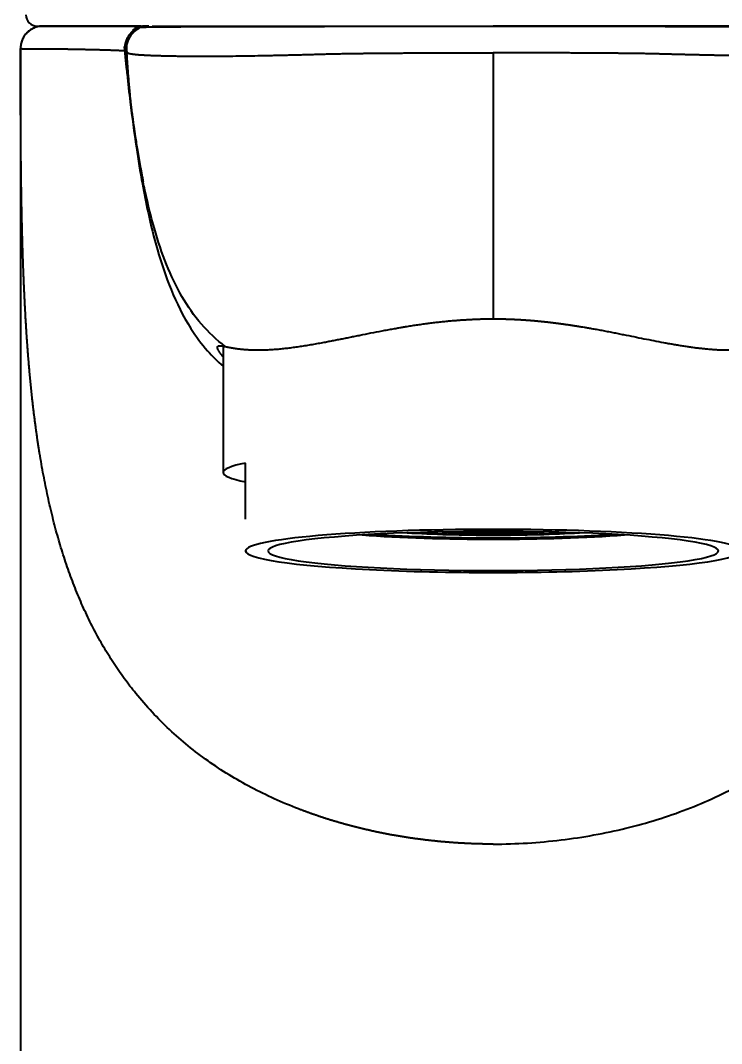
# Model space of a CAD drawing. Header units: millimetres. Extents: x 2004 to 2845, y 1448 to 2043.
# Drawn here: x 2195.8 to 2226.94, y 1734.97 to 1780.45 of the extents above; entities that cross this region are included whole.
import ezdxf

# ---------------------------------------------------------------- set-up
doc = ezdxf.new("R2010")
doc.units = ezdxf.units.MM
doc.styles.get("Standard").update_dxf_attribs({"font": 'arial.ttf'})
doc.dimstyles.new('사본(2) STANDARD', dxfattribs={"dimscale": 0, "dimtxt": 4, "dimasz": 4, "dimexe": 1.25, "dimexo": 0.625, "dimgap": 1.5, "dimtad": 3, "dimtih": 1, "dimtoh": 1, "dimdec": 1, "dimzin": 9, "dimdsep": 46, "dimtxsty": 'Standard', "dimcen": 2.5, "dimclrd": 3, "dimclre": 3, "dimclrt": 4, "dimadec": 0, "dimazin": 0, "dimtfac": 1, "dimtdec": 1, "dimtmove": 0, "dimatfit": 3, "dimfxl": 1.25, "dimtfill": 1, "dimtolj": 1, "dimtzin": 0, "dimarcsym": 0})

# ---------------------------------------------------------------- blocks, each defined once
blk = doc.blocks.new('*D11')
at = {"color": 3, "lineweight": -2, "transparency": 16777216}
for p, q in [((2217.42, 1812.398), (2280.099, 1812.398)), ((2278.849, 1808.398), (2278.849, 1754.492)), ((2278.849, 1693.498), (2278.849, 1747.405)), ((2242.42, 1689.498), (2280.099, 1689.498))]:
    blk.add_line(p, q, dxfattribs=at)
at = {"color": 3, "transparency": 16777216}
for points in [[(2278.182, 1808.398), (2279.515, 1808.398), (2278.849, 1812.398)], [(2278.182, 1693.498), (2279.515, 1693.498), (2278.849, 1689.498)]]:
    blk.add_solid(points, dxfattribs=at)
at = {"layer": 'Defpoints', "color": 0, "transparency": 16777216}
for p in [(2216.795, 1812.398), (2278.849, 1812.398), (2241.795, 1689.498)]:
    blk.add_point(p, dxfattribs=at)
at = {"color": 4, "transparency": 16777216, "insert": (2278.849, 1750.948), "char_height": 4, "attachment_point": 5, "bg_fill": 3, "box_fill_scale": 1.1, "bg_fill_color": 256, "bg_fill_true_color": 13158600, "bg_fill_transparency": 0}
blk.add_mtext('\\A1;123', dxfattribs=at)

msp = doc.modelspace()

# ---------------------------------------------------------------- linework, layer by layer
at = {"linetype": 'Continuous', "extrusion": (-1, -2.22045e-16, -6.12323e-17)}
for p, q in [((2196.539, 1780.198), (2201.065, 1780.198)), ((2201.641, 1780.198), (2216.704, 1780.198)), ((2195.795, 1779.198), (2195.795, 1695.498)), ((2200.425, 1779.101), (2200.425, 1779.1)), ((2200.425, 1779.1), (2200.425, 1779.1)), ((2200.425, 1779.1), (2200.425, 1779.099)), ((2204.795, 1766.03), (2204.795, 1760.357)), ((2205.795, 1758.284), (2205.795, 1760.775)), ((2205.795, 1756.828), (2205.838, 1756.786))]:
    msp.add_line(p, q, dxfattribs=at)
at = {"linetype": 'Continuous'}
for centre, radius, start, end in [((2196.539, 1780.698), 0.5, 180.2089, 270), ((2196.795, 1779.198), 1, 90, 180)]:
    msp.add_arc(centre, radius, start, end, dxfattribs=at)
for centre, major_axis, start_param, end_param in [((2216.795, 1760.357), (-12, 0), 5.872047, 6.694323), ((2216.795, 1756.87), (-11, 0), 3.141593, 6.283185), ((2216.795, 1756.87), (10, 0), 1.570796, 4.712389), ((2216.795, 1758.165), (8.2, 0), 4.022908, 4.712389), ((2216.795, 1758.165), (-6.8, 0), 0.972912, 1.570796), ((2216.795, 1758.165), (6.5, 0), 4.146362, 4.712389), ((2216.795, 1758.165), (-5.6, 0), 1.153652, 1.570796), ((2216.795, 1756.87), (10, 0), 4.712389, 7.853982), ((2216.795, 1758.165), (-5.6, 0), 1.570796, 1.987941), ((2216.795, 1758.165), (6.5, 0), 4.712389, 5.278416), ((2216.795, 1758.165), (-6.8, 0), 1.570796, 2.168681), ((2216.795, 1758.165), (8.2, 0), 4.712389, 5.40187), ((2216.795, 1758.165), (-8.9, 0), 0.857485, 2.284143), ((2216.795, 1758.165), (8.71, 0), 4.0045, 4.712389), ((2216.795, 1758.165), (-8.688, 0), 0.863594, 1.570796), ((2216.795, 1758.165), (-8.688, 0), 1.570796, 2.277998), ((2216.795, 1758.165), (8.71, 0), 4.712389, 5.420278), ((2216.795, 1756.87), (-11, 0), 0, 3.141593)]:
    msp.add_ellipse(centre, major_axis=major_axis, ratio=0.087156, start_param=start_param, end_param=end_param, dxfattribs=at)
for points, knots in [([(2196.796, 1780.198), (2196.738, 1780.198), (2196.678, 1780.193), (2196.556, 1780.171), (2196.494, 1780.154), (2196.372, 1780.106), (2196.312, 1780.076), (2196.198, 1780.003), (2196.144, 1779.96), (2196.045, 1779.863), (2196.001, 1779.809), (2195.925, 1779.695), (2195.893, 1779.634), (2195.843, 1779.51), (2195.825, 1779.446), (2195.801, 1779.321), (2195.796, 1779.258), (2195.796, 1779.198)], [0, 0, 0, 0, 0.125, 0.125, 0.25, 0.25, 0.375, 0.375, 0.5, 0.5, 0.625, 0.625, 0.75, 0.75, 0.875, 0.875, 1, 1, 1, 1]), ([(2201.16, 1780.198), (2201.135, 1780.198), (2201.108, 1780.198), (2201.017, 1780.198), (2200.946, 1780.198), (2200.783, 1780.198), (2200.645, 1780.198), (2200.482, 1780.198), (2200.368, 1780.198), (2200.307, 1780.198), (2200.118, 1780.198), (2199.981, 1780.198), (2199.685, 1780.198), (2199.526, 1780.198), (2199.276, 1780.198), (2199.191, 1780.198), (2199.018, 1780.198), (2198.93, 1780.198), (2198.753, 1780.198), (2198.663, 1780.198), (2198.485, 1780.198), (2198.396, 1780.198), (2198.133, 1780.198), (2197.963, 1780.198), (2197.726, 1780.198), (2197.65, 1780.198), (2197.507, 1780.198), (2197.439, 1780.198), (2197.313, 1780.198), (2197.255, 1780.198), (2197.148, 1780.198), (2197.101, 1780.198), (2197.015, 1780.198), (2196.978, 1780.198), (2196.914, 1780.198), (2196.887, 1780.198), (2196.844, 1780.198), (2196.828, 1780.198), (2196.805, 1780.198), (2196.798, 1780.198), (2196.796, 1780.198)], [0, 0, 0, 0, 0.038153, 0.038153, 0.118307, 0.118307, 0.198461, 0.238538, 0.238538, 0.278615, 0.278615, 0.358769, 0.358769, 0.438923, 0.438923, 0.479, 0.479, 0.519077, 0.519077, 0.559154, 0.559154, 0.59923, 0.59923, 0.679384, 0.679384, 0.719461, 0.719461, 0.759538, 0.759538, 0.799615, 0.799615, 0.839692, 0.839692, 0.879769, 0.879769, 0.919846, 0.919846, 0.959923, 0.959923, 1, 1, 1, 1]), ([(2201.2, 1780.174), (2201.199, 1780.173), (2201.191, 1780.172), (2201.178, 1780.168), (2201.16, 1780.164), (2201.142, 1780.159), (2201.124, 1780.153), (2201.106, 1780.148), (2201.088, 1780.141), (2201.071, 1780.135), (2201.053, 1780.128), (2201.035, 1780.121), (2201.017, 1780.113), (2200.999, 1780.105), (2200.981, 1780.097), (2200.964, 1780.088), (2200.946, 1780.079), (2200.929, 1780.069), (2200.912, 1780.059), (2200.894, 1780.049), (2200.877, 1780.038), (2200.86, 1780.027), (2200.844, 1780.015), (2200.827, 1780.003), (2200.811, 1779.991), (2200.795, 1779.978), (2200.779, 1779.965), (2200.763, 1779.952), (2200.748, 1779.938), (2200.732, 1779.924), (2200.718, 1779.909), (2200.703, 1779.895), (2200.689, 1779.879), (2200.674, 1779.864), (2200.661, 1779.848), (2200.647, 1779.832), (2200.634, 1779.816), (2200.621, 1779.799), (2200.609, 1779.782), (2200.597, 1779.765), (2200.585, 1779.748), (2200.574, 1779.73), (2200.563, 1779.712), (2200.552, 1779.694), (2200.542, 1779.676), (2200.532, 1779.658), (2200.523, 1779.639), (2200.514, 1779.62), (2200.506, 1779.601), (2200.497, 1779.582), (2200.49, 1779.563), (2200.482, 1779.544), (2200.475, 1779.524), (2200.469, 1779.505), (2200.463, 1779.485), (2200.457, 1779.466), (2200.452, 1779.446), (2200.447, 1779.426), (2200.443, 1779.407), (2200.439, 1779.387), (2200.435, 1779.367), (2200.432, 1779.348), (2200.429, 1779.328), (2200.427, 1779.309), (2200.425, 1779.289), (2200.423, 1779.27), (2200.422, 1779.25), (2200.421, 1779.231), (2200.421, 1779.212), (2200.421, 1779.193), (2200.421, 1779.174), (2200.422, 1779.155), (2200.423, 1779.136), (2200.424, 1779.118), (2200.425, 1779.105), (2200.426, 1779.099)], [0, 0, 0, 0, 0.003144, 0.015818, 0.02858, 0.041427, 0.054359, 0.067373, 0.08047, 0.093646, 0.1069, 0.120231, 0.133636, 0.147114, 0.160663, 0.17428, 0.187963, 0.201711, 0.215521, 0.229391, 0.243317, 0.257299, 0.271332, 0.285415, 0.299545, 0.313718, 0.327934, 0.342187, 0.356476, 0.370798, 0.385149, 0.399527, 0.413929, 0.428351, 0.44279, 0.457244, 0.471709, 0.486182, 0.500659, 0.515139, 0.529616, 0.544089, 0.558554, 0.573008, 0.587448, 0.60187, 0.616272, 0.63065, 0.645002, 0.659324, 0.673613, 0.687867, 0.702083, 0.716257, 0.730387, 0.744471, 0.758505, 0.772487, 0.786414, 0.800284, 0.814095, 0.827843, 0.841528, 0.855146, 0.868695, 0.882174, 0.89558, 0.908912, 0.922167, 0.935344, 0.948441, 0.961457, 0.974389, 0.987238, 1, 1, 1, 1]), ([(2201.073, 1780.101), (2200.953, 1780.042), (2200.746, 1779.891), (2200.544, 1779.556), (2200.48, 1779.254), (2200.512, 1779.092), (2200.524, 1779.051)], [0, 0, 0, 0, 0.300223, 0.607807, 0.900745, 1, 1, 1, 1]), ([(2216.962, 1780.176), (2214.988, 1780.176), (2212.086, 1780.175), (2208.731, 1780.171), (2206.925, 1780.169), (2205.677, 1780.166), (2204.54, 1780.163), (2203.545, 1780.16), (2202.708, 1780.156), (2201.84, 1780.149), (2201.302, 1780.142), (2201.176, 1780.132), (2201.137, 1780.127), (2201.132, 1780.124)], [0, 0, 0, 0, 0.282401, 0.415578, 0.479385, 0.542082, 0.603585, 0.663895, 0.722999, 0.780891, 0.892704, 0.947005, 1, 1, 1, 1]), ([(2201.42, 1780.198), (2201.415, 1780.198), (2201.404, 1780.198), (2201.387, 1780.198), (2201.37, 1780.197), (2201.353, 1780.196), (2201.336, 1780.195), (2201.319, 1780.193), (2201.302, 1780.191), (2201.284, 1780.189), (2201.267, 1780.186), (2201.249, 1780.183), (2201.231, 1780.18), (2201.215, 1780.177), (2201.205, 1780.175), (2201.2, 1780.174)], [0, 0, 0, 0, 0.074766, 0.150167, 0.226202, 0.302868, 0.38016, 0.458075, 0.53661, 0.615758, 0.695516, 0.775878, 0.856837, 0.938387, 1, 1, 1, 1]), ([(2201.42, 1780.199), (2201.35, 1780.199), (2201.281, 1780.191), (2201.212, 1780.177), (2201.212, 1780.177), (2201.211, 1780.177)], [0, 0, 0, 0, 0.993047, 0.993047, 1, 1, 1, 1]), ([(2201.499, 1780.198), (2201.496, 1780.198), (2201.493, 1780.198), (2201.486, 1780.198), (2201.482, 1780.198), (2201.475, 1780.198), (2201.472, 1780.198), (2201.462, 1780.198), (2201.457, 1780.198), (2201.448, 1780.198), (2201.444, 1780.198), (2201.434, 1780.198), (2201.429, 1780.198), (2201.424, 1780.198), (2201.422, 1780.198), (2201.421, 1780.198), (2201.42, 1780.198), (2201.42, 1780.198)], [0, 0, 0, 0, 0.054054, 0.054054, 0.121621, 0.121621, 0.189189, 0.189189, 0.324324, 0.324324, 0.459459, 0.459459, 0.72973, 0.72973, 0.864865, 0.864865, 1, 1, 1, 1]), ([(2225.459, 1780.17), (2225.115, 1780.171), (2224.147, 1780.172), (2221.2, 1780.175), (2218.603, 1780.176), (2216.629, 1780.176)], [0, 0, 0, 0, 0.117343, 0.32976, 1, 1, 1, 1]), ([(2232.091, 1780.198), (2232.089, 1780.198), (2232.082, 1780.198), (2232.072, 1780.198), (2232.063, 1780.198), (2232.049, 1780.198), (2232.021, 1780.198), (2231.96, 1780.198), (2231.841, 1780.198), (2231.651, 1780.198), (2231.371, 1780.198), (2230.992, 1780.198), (2230.521, 1780.198), (2229.993, 1780.198), (2229.446, 1780.198), (2228.903, 1780.198), (2228.382, 1780.198), (2227.889, 1780.198), (2227.427, 1780.198), (2226.996, 1780.198), (2226.596, 1780.198), (2226.228, 1780.198), (2225.891, 1780.198), (2225.585, 1780.198), (2225.299, 1780.198), (2225.02, 1780.198), (2224.738, 1780.198), (2224.447, 1780.198), (2224.141, 1780.198), (2223.813, 1780.198), (2223.461, 1780.198), (2223.079, 1780.198), (2222.662, 1780.198), (2222.204, 1780.198), (2221.7, 1780.198), (2221.149, 1780.198), (2220.549, 1780.198), (2219.902, 1780.198), (2219.205, 1780.198), (2218.455, 1780.198), (2217.645, 1780.198), (2217.086, 1780.198), (2216.795, 1780.198)], [0, 0, 0, 0, 0.014625, 0.035275, 0.0557, 0.076663, 0.099745, 0.125651, 0.154696, 0.187076, 0.223029, 0.262832, 0.303968, 0.343135, 0.379447, 0.412533, 0.442401, 0.469345, 0.49374, 0.51598, 0.536357, 0.554906, 0.571614, 0.586679, 0.600533, 0.61377, 0.627006, 0.640668, 0.655014, 0.670276, 0.6867, 0.704536, 0.724034, 0.745447, 0.769026, 0.794938, 0.823136, 0.853475, 0.886061, 0.921209, 0.959145, 1, 1, 1, 1]), ([(2232.459, 1780.123), (2232.454, 1780.126), (2232.415, 1780.132), (2232.289, 1780.141), (2231.751, 1780.149), (2230.883, 1780.155), (2230.046, 1780.16), (2229.05, 1780.163), (2227.784, 1780.166), (2226.558, 1780.169), (2225.719, 1780.17), (2225.459, 1780.17)], [0, 0, 0, 0, 0.091587, 0.185442, 0.378745, 0.478837, 0.581011, 0.685252, 0.791546, 0.936304, 1, 1, 1, 1]), ([(2216.795, 1743.836), (2216.775, 1743.836), (2216.734, 1743.836), (2216.672, 1743.836), (2216.61, 1743.837), (2216.548, 1743.838), (2216.486, 1743.839), (2216.424, 1743.84), (2216.363, 1743.841), (2216.301, 1743.842), (2216.239, 1743.844), (2216.177, 1743.845), (2216.116, 1743.847), (2216.054, 1743.849), (2215.992, 1743.851), (2215.93, 1743.853), (2215.869, 1743.855), (2215.807, 1743.858), (2215.745, 1743.86), (2215.684, 1743.863), (2215.622, 1743.866), (2215.561, 1743.869), (2215.499, 1743.872), (2215.438, 1743.876), (2215.376, 1743.879), (2215.315, 1743.883), (2215.253, 1743.886), (2215.192, 1743.89), (2215.13, 1743.894), (2215.069, 1743.899), (2215.008, 1743.903), (2214.946, 1743.907), (2214.885, 1743.912), (2214.824, 1743.917), (2214.763, 1743.922), (2214.702, 1743.927), (2214.64, 1743.932), (2214.579, 1743.937), (2214.518, 1743.943), (2214.457, 1743.948), (2214.396, 1743.954), (2214.335, 1743.96), (2214.274, 1743.966), (2214.213, 1743.972), (2214.152, 1743.979), (2214.091, 1743.985), (2214.03, 1743.992), (2213.97, 1743.999), (2213.909, 1744.005), (2213.848, 1744.012), (2213.787, 1744.02), (2213.727, 1744.027), (2213.666, 1744.035), (2213.606, 1744.042), (2213.545, 1744.05), (2213.485, 1744.058), (2213.424, 1744.066), (2213.364, 1744.074), (2213.303, 1744.082), (2213.243, 1744.091), (2213.183, 1744.1), (2213.122, 1744.108), (2213.062, 1744.117), (2213.002, 1744.126), (2212.942, 1744.136), (2212.882, 1744.145), (2212.822, 1744.154), (2212.762, 1744.164), (2212.702, 1744.174), (2212.642, 1744.184), (2212.582, 1744.194), (2212.522, 1744.204), (2212.462, 1744.214), (2212.403, 1744.225), (2212.343, 1744.235), (2212.283, 1744.246), (2212.224, 1744.257), (2212.164, 1744.268), (2212.105, 1744.279), (2212.045, 1744.291), (2211.986, 1744.302), (2211.927, 1744.314), (2211.868, 1744.326), (2211.808, 1744.338), (2211.749, 1744.35), (2211.69, 1744.362), (2211.631, 1744.374), (2211.572, 1744.387), (2211.513, 1744.399), (2211.454, 1744.412), (2211.395, 1744.425), (2211.337, 1744.438), (2211.278, 1744.451), (2211.219, 1744.465), (2211.161, 1744.478), (2211.102, 1744.492), (2211.044, 1744.506), (2210.985, 1744.52), (2210.927, 1744.534), (2210.869, 1744.548), (2210.81, 1744.562), (2210.752, 1744.577), (2210.694, 1744.592), (2210.636, 1744.606), (2210.578, 1744.621), (2210.52, 1744.636), (2210.462, 1744.652), (2210.405, 1744.667), (2210.347, 1744.683), (2210.289, 1744.698), (2210.232, 1744.714), (2210.174, 1744.73), (2210.117, 1744.746), (2210.059, 1744.762), (2210.002, 1744.779), (2209.945, 1744.795), (2209.887, 1744.812), (2209.83, 1744.829), (2209.773, 1744.846), (2209.716, 1744.863), (2209.659, 1744.88), (2209.602, 1744.897), (2209.546, 1744.915), (2209.489, 1744.932), (2209.432, 1744.95), (2209.376, 1744.968), (2209.319, 1744.986), (2209.263, 1745.005), (2209.207, 1745.023), (2209.15, 1745.041), (2209.094, 1745.06), (2209.038, 1745.079), (2208.982, 1745.098), (2208.926, 1745.117), (2208.87, 1745.136), (2208.814, 1745.156), (2208.758, 1745.175), (2208.703, 1745.195), (2208.647, 1745.215), (2208.592, 1745.235), (2208.536, 1745.255), (2208.481, 1745.275), (2208.426, 1745.295), (2208.37, 1745.316), (2208.315, 1745.337), (2208.26, 1745.357), (2208.205, 1745.378), (2207.801, 1745.534), (2207.062, 1745.844), (2206.03, 1746.351), (2205.047, 1746.912), (2204.114, 1747.527), (2203.233, 1748.197), (2202.405, 1748.92), (2201.629, 1749.697), (2200.966, 1750.461), (2200.401, 1751.196), (2199.922, 1751.889), (2199.477, 1752.609), (2199.065, 1753.354), (2198.686, 1754.124), (2198.336, 1754.921), (2198.017, 1755.743), (2197.725, 1756.59), (2197.46, 1757.463), (2197.221, 1758.362), (2197.006, 1759.287), (2196.814, 1760.237), (2196.689, 1760.947), (2196.617, 1761.4), (2196.587, 1761.59), (2196.558, 1761.78), (2196.53, 1761.97), (2196.503, 1762.162), (2196.477, 1762.353), (2196.451, 1762.545), (2196.426, 1762.738), (2196.402, 1762.931), (2196.378, 1763.125), (2196.355, 1763.319), (2196.333, 1763.514), (2196.311, 1763.71), (2196.29, 1763.905), (2196.27, 1764.102), (2196.25, 1764.299), (2196.231, 1764.497), (2196.212, 1764.695), (2196.195, 1764.893), (2196.177, 1765.092), (2196.16, 1765.292), (2196.144, 1765.492), (2196.128, 1765.693), (2196.113, 1765.895), (2196.098, 1766.096), (2196.084, 1766.299), (2196.07, 1766.502), (2196.057, 1766.705), (2196.044, 1766.909), (2196.032, 1767.114), (2196.02, 1767.319), (2196.009, 1767.525), (2195.998, 1767.731), (2195.987, 1767.938), (2195.977, 1768.145), (2195.967, 1768.353), (2195.958, 1768.561), (2195.949, 1768.77), (2195.94, 1768.98), (2195.932, 1769.19), (2195.924, 1769.4), (2195.916, 1769.611), (2195.909, 1769.823), (2195.902, 1770.035), (2195.895, 1770.248), (2195.889, 1770.461), (2195.883, 1770.675), (2195.877, 1770.889), (2195.872, 1771.104), (2195.866, 1771.319), (2195.861, 1771.535), (2195.857, 1771.752), (2195.852, 1771.969), (2195.848, 1772.186), (2195.844, 1772.404), (2195.84, 1772.623), (2195.837, 1772.842), (2195.833, 1773.062), (2195.83, 1773.282), (2195.827, 1773.503), (2195.824, 1773.724), (2195.822, 1773.946), (2195.819, 1774.168), (2195.817, 1774.391), (2195.815, 1774.615), (2195.813, 1774.839), (2195.811, 1775.063), (2195.809, 1775.289), (2195.808, 1775.514), (2195.806, 1775.74), (2195.805, 1775.967), (2195.804, 1776.194), (2195.803, 1776.422), (2195.802, 1776.651), (2195.801, 1776.88), (2195.8, 1777.109), (2195.799, 1777.339), (2195.799, 1777.57), (2195.798, 1777.801), (2195.797, 1778.032), (2195.797, 1778.264), (2195.797, 1778.497), (2195.796, 1778.73), (2195.796, 1778.964), (2195.796, 1779.12), (2195.796, 1779.198)], [0, 0, 0, 0, 0.001175, 0.00235, 0.003525, 0.004699, 0.005874, 0.007048, 0.008222, 0.009396, 0.010569, 0.011743, 0.012916, 0.01409, 0.015263, 0.016436, 0.017608, 0.018781, 0.019954, 0.021126, 0.022299, 0.023471, 0.024643, 0.025815, 0.026987, 0.028159, 0.029331, 0.030503, 0.031675, 0.032847, 0.034018, 0.03519, 0.036362, 0.037533, 0.038705, 0.039877, 0.041048, 0.04222, 0.043392, 0.044563, 0.045735, 0.046907, 0.048079, 0.04925, 0.050422, 0.051594, 0.052766, 0.053938, 0.055111, 0.056283, 0.057455, 0.058628, 0.0598, 0.060973, 0.062146, 0.063318, 0.064491, 0.065665, 0.066838, 0.068011, 0.069185, 0.070359, 0.071533, 0.072707, 0.073881, 0.075055, 0.07623, 0.077405, 0.07858, 0.079755, 0.080931, 0.082107, 0.083282, 0.084459, 0.085635, 0.086812, 0.087989, 0.089166, 0.090343, 0.091521, 0.092699, 0.093877, 0.095056, 0.096235, 0.097414, 0.098594, 0.099773, 0.100954, 0.102134, 0.103315, 0.104496, 0.105678, 0.106859, 0.108042, 0.109224, 0.110407, 0.111591, 0.112774, 0.113958, 0.115143, 0.116328, 0.117513, 0.118699, 0.119885, 0.121072, 0.122259, 0.123446, 0.124634, 0.125823, 0.127012, 0.128201, 0.129391, 0.130581, 0.131772, 0.132963, 0.134155, 0.135347, 0.13654, 0.137733, 0.138927, 0.140121, 0.141316, 0.142511, 0.143707, 0.144904, 0.146101, 0.147298, 0.148497, 0.149695, 0.150895, 0.152095, 0.153295, 0.154496, 0.155698, 0.1569, 0.158103, 0.159307, 0.160511, 0.161716, 0.162921, 0.164127, 0.165334, 0.166541, 0.16775, 0.168958, 0.170168, 0.171378, 0.172589, 0.196936, 0.221346, 0.245867, 0.270544, 0.295425, 0.320554, 0.345975, 0.37173, 0.391554, 0.411429, 0.43137, 0.451398, 0.471528, 0.491779, 0.512167, 0.532709, 0.553422, 0.574321, 0.595422, 0.61674, 0.638289, 0.642425, 0.646561, 0.650698, 0.654835, 0.658972, 0.66311, 0.667248, 0.671387, 0.675527, 0.679667, 0.683809, 0.687952, 0.692096, 0.696241, 0.700388, 0.704536, 0.708686, 0.712837, 0.716991, 0.721146, 0.725303, 0.729463, 0.733624, 0.737788, 0.741954, 0.746123, 0.750295, 0.754469, 0.758646, 0.762826, 0.767009, 0.771195, 0.775384, 0.779577, 0.783773, 0.787972, 0.792175, 0.796382, 0.800593, 0.804807, 0.809026, 0.813248, 0.817475, 0.821706, 0.825942, 0.830181, 0.834426, 0.838675, 0.842929, 0.847188, 0.851451, 0.85572, 0.859994, 0.864273, 0.868557, 0.872847, 0.877142, 0.881443, 0.885749, 0.890062, 0.89438, 0.898704, 0.903034, 0.90737, 0.911713, 0.916061, 0.920416, 0.924778, 0.929146, 0.933521, 0.937903, 0.942291, 0.946686, 0.951089, 0.955498, 0.959915, 0.964339, 0.96877, 0.973208, 0.977654, 0.982108, 0.986569, 0.991038, 0.995515, 1, 1, 1, 1]), ([(2195.796, 1779.198), (2195.796, 1779.198), (2195.797, 1779.198), (2195.798, 1779.198), (2195.799, 1779.198), (2195.801, 1779.197), (2195.803, 1779.197), (2195.805, 1779.197), (2195.807, 1779.197), (2195.81, 1779.196), (2195.813, 1779.196), (2195.816, 1779.196), (2195.82, 1779.196), (2195.824, 1779.195), (2195.828, 1779.195), (2195.833, 1779.195), (2195.838, 1779.195), (2195.843, 1779.194), (2195.848, 1779.194), (2195.854, 1779.194), (2195.86, 1779.194), (2195.867, 1779.194), (2195.873, 1779.193), (2195.88, 1779.193), (2195.888, 1779.193), (2195.895, 1779.193), (2195.903, 1779.192), (2195.912, 1779.192), (2195.92, 1779.192), (2195.929, 1779.192), (2195.938, 1779.192), (2195.948, 1779.191), (2195.958, 1779.191), (2195.968, 1779.191), (2195.979, 1779.191), (2195.989, 1779.191), (2196.001, 1779.19), (2196.012, 1779.19), (2196.024, 1779.19), (2196.036, 1779.19), (2196.049, 1779.19), (2196.062, 1779.19), (2196.075, 1779.189), (2196.088, 1779.189), (2196.102, 1779.189), (2196.116, 1779.189), (2196.13, 1779.189), (2196.145, 1779.188), (2196.16, 1779.188), (2196.176, 1779.188), (2196.191, 1779.188), (2196.207, 1779.188), (2196.224, 1779.188), (2196.24, 1779.187), (2196.257, 1779.187), (2196.274, 1779.187), (2196.292, 1779.187), (2196.31, 1779.187), (2196.328, 1779.187), (2196.346, 1779.186), (2196.365, 1779.186), (2196.384, 1779.186), (2196.403, 1779.186), (2196.423, 1779.186), (2196.443, 1779.186), (2196.463, 1779.186), (2196.483, 1779.185), (2196.504, 1779.185), (2196.524, 1779.185), (2196.546, 1779.185), (2196.567, 1779.185), (2196.589, 1779.185), (2196.61, 1779.185), (2196.632, 1779.184), (2196.655, 1779.184), (2196.677, 1779.184), (2196.7, 1779.184), (2196.723, 1779.184), (2196.746, 1779.184), (2196.769, 1779.184), (2196.793, 1779.184), (2196.817, 1779.183), (2196.841, 1779.183), (2196.865, 1779.183), (2196.889, 1779.183), (2196.913, 1779.183), (2196.938, 1779.183), (2196.963, 1779.183), (2196.987, 1779.183), (2197.012, 1779.183), (2197.038, 1779.182), (2197.063, 1779.182), (2197.088, 1779.182), (2197.114, 1779.182), (2197.139, 1779.182), (2197.165, 1779.182), (2197.191, 1779.182), (2197.217, 1779.182), (2197.243, 1779.182), (2197.269, 1779.182), (2197.295, 1779.182), (2197.321, 1779.181), (2197.347, 1779.181), (2197.374, 1779.181), (2197.4, 1779.181), (2197.426, 1779.181), (2197.453, 1779.181), (2197.479, 1779.181), (2197.506, 1779.181), (2197.532, 1779.181), (2197.559, 1779.181), (2197.585, 1779.181), (2197.612, 1779.181), (2197.639, 1779.181), (2197.665, 1779.181), (2197.692, 1779.18), (2197.718, 1779.18), (2197.745, 1779.18), (2197.771, 1779.18), (2197.797, 1779.18), (2197.822, 1779.18), (2197.852, 1779.18), (2197.895, 1779.179), (2197.959, 1779.178), (2198.045, 1779.177), (2198.15, 1779.175), (2198.274, 1779.172), (2198.416, 1779.17), (2198.573, 1779.167), (2198.744, 1779.163), (2198.923, 1779.159), (2199.109, 1779.155), (2199.296, 1779.15), (2199.481, 1779.145), (2199.659, 1779.14), (2199.776, 1779.135), (2199.845, 1779.133), (2199.872, 1779.132), (2199.898, 1779.131), (2199.923, 1779.13), (2199.948, 1779.129), (2199.973, 1779.128), (2199.997, 1779.127), (2200.02, 1779.126), (2200.043, 1779.125), (2200.066, 1779.124), (2200.088, 1779.123), (2200.109, 1779.122), (2200.13, 1779.121), (2200.15, 1779.121), (2200.17, 1779.12), (2200.189, 1779.119), (2200.207, 1779.118), (2200.225, 1779.117), (2200.242, 1779.116), (2200.258, 1779.115), (2200.274, 1779.115), (2200.289, 1779.114), (2200.303, 1779.113), (2200.317, 1779.112), (2200.329, 1779.111), (2200.341, 1779.111), (2200.352, 1779.11), (2200.363, 1779.109), (2200.373, 1779.108), (2200.381, 1779.108), (2200.39, 1779.107), (2200.397, 1779.106), (2200.403, 1779.105), (2200.409, 1779.105), (2200.414, 1779.104), (2200.418, 1779.103), (2200.421, 1779.103), (2200.423, 1779.102), (2200.424, 1779.101), (2200.424, 1779.101), (2200.425, 1779.101)], [0, 0, 0, 0, 0.003154, 0.006308, 0.009463, 0.012618, 0.015774, 0.01893, 0.022087, 0.025244, 0.028401, 0.031559, 0.034717, 0.037875, 0.041034, 0.044193, 0.047353, 0.050513, 0.053673, 0.056834, 0.059995, 0.063156, 0.066318, 0.06948, 0.072642, 0.075805, 0.078967, 0.08213, 0.085294, 0.088457, 0.091621, 0.094785, 0.097949, 0.101113, 0.104277, 0.107442, 0.110606, 0.113771, 0.116936, 0.1201, 0.123265, 0.126429, 0.129594, 0.132758, 0.135923, 0.139087, 0.142251, 0.145415, 0.148578, 0.151741, 0.154905, 0.158067, 0.16123, 0.164392, 0.167553, 0.170715, 0.173875, 0.177036, 0.180195, 0.183354, 0.186513, 0.189671, 0.192828, 0.195985, 0.199141, 0.202296, 0.205451, 0.208604, 0.211757, 0.214909, 0.21806, 0.22121, 0.22436, 0.227508, 0.230655, 0.233802, 0.236947, 0.240092, 0.243235, 0.246377, 0.249518, 0.252658, 0.255797, 0.258934, 0.262071, 0.265206, 0.26834, 0.271473, 0.274604, 0.277735, 0.280864, 0.283992, 0.287118, 0.290244, 0.293368, 0.296491, 0.299613, 0.302733, 0.305852, 0.30897, 0.312087, 0.315202, 0.318316, 0.321429, 0.324541, 0.327651, 0.33076, 0.333868, 0.336975, 0.340081, 0.343185, 0.346289, 0.349391, 0.352492, 0.355592, 0.358691, 0.361789, 0.364886, 0.367981, 0.371076, 0.37417, 0.376687, 0.381736, 0.389315, 0.399417, 0.412037, 0.427168, 0.444804, 0.464939, 0.487571, 0.5127, 0.540329, 0.570462, 0.603106, 0.63827, 0.675962, 0.682523, 0.689162, 0.69588, 0.702677, 0.709553, 0.716507, 0.72354, 0.730652, 0.737843, 0.745113, 0.752462, 0.759889, 0.767396, 0.774982, 0.782646, 0.79039, 0.798213, 0.806115, 0.814096, 0.822156, 0.830295, 0.838514, 0.846811, 0.855188, 0.863644, 0.872179, 0.880794, 0.889488, 0.898261, 0.907114, 0.916045, 0.925056, 0.934147, 0.943316, 0.952565, 0.961894, 0.971301, 0.980788, 0.990354, 1, 1, 1, 1]), ([(2200.406, 1779.288), (2200.483, 1778.468), (2200.645, 1776.971), (2200.913, 1774.934), (2201.181, 1773.297), (2201.482, 1771.777), (2201.869, 1770.197), (2202.454, 1768.445), (2203.2, 1766.925), (2204.027, 1765.81), (2204.55, 1765.291), (2204.794, 1765.08)], [0, 0, 0, 0, 0.162637, 0.297649, 0.405878, 0.490279, 0.603799, 0.72695, 0.85481, 0.936436, 1, 1, 1, 1]), ([(2200.426, 1779.099), (2200.429, 1779.063), (2200.436, 1778.991), (2200.447, 1778.883), (2200.458, 1778.776), (2200.469, 1778.668), (2200.48, 1778.56), (2200.492, 1778.453), (2200.501, 1778.366), (2200.509, 1778.296), (2200.515, 1778.236), (2200.523, 1778.163), (2200.532, 1778.077), (2200.543, 1777.976), (2200.556, 1777.862), (2200.571, 1777.735), (2200.587, 1777.59), (2200.606, 1777.433), (2200.625, 1777.268), (2200.645, 1777.103), (2200.666, 1776.939), (2200.683, 1776.801), (2200.694, 1776.719), (2200.697, 1776.691)], [0, 0, 0, 0, 0.044775, 0.089508, 0.134199, 0.178847, 0.223451, 0.268011, 0.312527, 0.331382, 0.35596, 0.386252, 0.422245, 0.463923, 0.511269, 0.564262, 0.622876, 0.691547, 0.760091, 0.828505, 0.896788, 0.964937, 1, 1, 1, 1]), ([(2200.511, 1779.051), (2200.512, 1779.05), (2200.516, 1779.047), (2200.521, 1779.044), (2200.526, 1779.039), (2200.531, 1779.035), (2200.536, 1779.03), (2200.54, 1779.026), (2200.545, 1779.021), (2200.551, 1779.016), (2200.558, 1779.011), (2200.566, 1779.006), (2200.576, 1779), (2200.588, 1778.995), (2200.604, 1778.989), (2200.624, 1778.982), (2200.651, 1778.976), (2200.682, 1778.969), (2200.718, 1778.963), (2200.759, 1778.957), (2200.804, 1778.951), (2200.854, 1778.945), (2200.907, 1778.94), (2200.965, 1778.934), (2201.026, 1778.929), (2201.091, 1778.924), (2201.159, 1778.92), (2201.231, 1778.915), (2201.306, 1778.911), (2201.385, 1778.907), (2201.466, 1778.903), (2201.55, 1778.899), (2201.637, 1778.896), (2201.727, 1778.892), (2201.819, 1778.889), (2201.914, 1778.886), (2202.011, 1778.883), (2202.111, 1778.88), (2202.213, 1778.878), (2202.316, 1778.875), (2202.422, 1778.873), (2202.529, 1778.871), (2202.638, 1778.869), (2202.749, 1778.868), (2202.861, 1778.866), (2202.974, 1778.865), (2203.089, 1778.864), (2203.205, 1778.863), (2203.322, 1778.862), (2203.44, 1778.861), (2203.677, 1778.86), (2204.044, 1778.86), (2204.556, 1778.861), (2205.088, 1778.865), (2205.636, 1778.872), (2206.197, 1778.88), (2206.652, 1778.889), (2206.992, 1778.897), (2207.214, 1778.902), (2207.437, 1778.907), (2207.662, 1778.912), (2207.886, 1778.917), (2208.11, 1778.922), (2208.33, 1778.928), (2208.547, 1778.933), (2208.76, 1778.939), (2208.971, 1778.945), (2209.18, 1778.951), (2209.356, 1778.956), (2209.502, 1778.96), (2209.62, 1778.963), (2209.744, 1778.966), (2209.876, 1778.969), (2210.015, 1778.971), (2210.161, 1778.974), (2210.314, 1778.977), (2210.474, 1778.979), (2210.642, 1778.982), (2210.816, 1778.984), (2210.998, 1778.986), (2211.187, 1778.988), (2211.383, 1778.99), (2211.587, 1778.992), (2211.797, 1778.994), (2212.015, 1778.996), (2212.239, 1778.998), (2212.471, 1778.999), (2212.71, 1779.001), (2212.955, 1779.002), (2213.208, 1779.004), (2213.468, 1779.005), (2213.736, 1779.006), (2214.01, 1779.007), (2214.291, 1779.008), (2214.579, 1779.009), (2214.875, 1779.01), (2215.178, 1779.011), (2215.487, 1779.011), (2215.804, 1779.012), (2216.128, 1779.012), (2216.46, 1779.013), (2216.683, 1779.013), (2216.795, 1779.013)], [0, 0, 0, 0, 0.006967, 0.015341, 0.023558, 0.031625, 0.039559, 0.047391, 0.055152, 0.06284, 0.070448, 0.07797, 0.085408, 0.092758, 0.100015, 0.10892, 0.117856, 0.126757, 0.135589, 0.144355, 0.153056, 0.161693, 0.170267, 0.178779, 0.18723, 0.19562, 0.203952, 0.212225, 0.220441, 0.228599, 0.2367, 0.244744, 0.252732, 0.260664, 0.26854, 0.276359, 0.284121, 0.291825, 0.299471, 0.307057, 0.314585, 0.322055, 0.329467, 0.336823, 0.344122, 0.351364, 0.358549, 0.365677, 0.372749, 0.379763, 0.38672, 0.414258, 0.441651, 0.468874, 0.495916, 0.522789, 0.549547, 0.55973, 0.569911, 0.580096, 0.590294, 0.600473, 0.610569, 0.620493, 0.630217, 0.639767, 0.649206, 0.658588, 0.667912, 0.672888, 0.678171, 0.683764, 0.689673, 0.695901, 0.702448, 0.709315, 0.716503, 0.724011, 0.731841, 0.739994, 0.748469, 0.757265, 0.766381, 0.775817, 0.785571, 0.795642, 0.80603, 0.816734, 0.827755, 0.839093, 0.850749, 0.862722, 0.875015, 0.887626, 0.900557, 0.913806, 0.927374, 0.941261, 0.955467, 0.969992, 0.984837, 1, 1, 1, 1]), ([(2216.795, 1743.836), (2217.305, 1743.838), (2217.812, 1743.855), (2218.817, 1743.917), (2219.315, 1743.963), (2220.301, 1744.082), (2220.788, 1744.155), (2221.751, 1744.33), (2222.225, 1744.43), (2223.627, 1744.773), (2224.531, 1745.054), (2226.259, 1745.72), (2227.083, 1746.103), (2229.411, 1747.4), (2230.767, 1748.459), (2232.494, 1750.311), (2233.018, 1750.972), (2233.967, 1752.378), (2234.392, 1753.123), (2235.147, 1754.691), (2235.477, 1755.515), (2236.052, 1757.237), (2236.298, 1758.136), (2236.93, 1760.936), (2237.211, 1762.943), (2237.445, 1765.606), (2237.486, 1766.147), (2237.558, 1767.242), (2237.651, 1768.908), (2237.706, 1770.638), (2237.758, 1772.997), (2237.773, 1774.204), (2237.791, 1776.665), (2237.794, 1777.92), (2237.795, 1779.198)], [0, 0, 0, 0, 0.03125, 0.03125, 0.0625, 0.0625, 0.09375, 0.09375, 0.125, 0.125, 0.1875, 0.1875, 0.25, 0.25, 0.375, 0.375, 0.4375, 0.4375, 0.5, 0.5, 0.5625, 0.5625, 0.625, 0.625, 0.75, 0.75, 0.78125, 0.78125, 0.8125, 0.875, 0.875, 0.9375, 0.9375, 1, 1, 1, 1]), ([(2233.079, 1779.042), (2233.079, 1779.042), (2233.077, 1779.041), (2233.075, 1779.04), (2233.072, 1779.038), (2233.069, 1779.037), (2233.066, 1779.035), (2233.064, 1779.033), (2233.061, 1779.032), (2233.059, 1779.03), (2233.056, 1779.028), (2233.054, 1779.027), (2233.052, 1779.025), (2233.05, 1779.023), (2233.047, 1779.021), (2233.045, 1779.02), (2233.043, 1779.018), (2233.04, 1779.016), (2233.038, 1779.014), (2233.033, 1779.012), (2233.026, 1779.007), (2233.014, 1779.002), (2232.999, 1778.997), (2232.981, 1778.992), (2232.958, 1778.987), (2232.93, 1778.982), (2232.896, 1778.977), (2232.858, 1778.972), (2232.814, 1778.967), (2232.766, 1778.962), (2232.712, 1778.957), (2232.654, 1778.952), (2232.591, 1778.947), (2232.523, 1778.943), (2232.451, 1778.938), (2232.374, 1778.934), (2232.293, 1778.929), (2232.207, 1778.925), (2232.117, 1778.921), (2232.022, 1778.916), (2231.923, 1778.912), (2231.82, 1778.908), (2231.712, 1778.904), (2231.601, 1778.901), (2231.485, 1778.897), (2231.366, 1778.893), (2231.242, 1778.889), (2231.115, 1778.886), (2230.983, 1778.882), (2230.848, 1778.879), (2230.71, 1778.875), (2230.568, 1778.872), (2230.423, 1778.868), (2230.274, 1778.865), (2230.145, 1778.862), (2230.035, 1778.86), (2229.945, 1778.858), (2229.851, 1778.857), (2229.753, 1778.856), (2229.652, 1778.856), (2229.546, 1778.855), (2229.436, 1778.855), (2229.322, 1778.856), (2229.204, 1778.856), (2229.082, 1778.857), (2228.955, 1778.858), (2228.824, 1778.859), (2228.688, 1778.861), (2228.548, 1778.862), (2228.403, 1778.864), (2228.253, 1778.867), (2228.099, 1778.869), (2227.94, 1778.872), (2227.777, 1778.875), (2227.609, 1778.878), (2227.437, 1778.881), (2227.263, 1778.885), (2227.087, 1778.888), (2226.91, 1778.892), (2226.732, 1778.896), (2226.554, 1778.899), (2226.374, 1778.903), (2226.194, 1778.907), (2226.013, 1778.911), (2225.832, 1778.916), (2225.651, 1778.92), (2225.469, 1778.924), (2225.287, 1778.928), (2225.105, 1778.933), (2224.922, 1778.937), (2224.74, 1778.942), (2224.558, 1778.946), (2224.375, 1778.951), (2224.193, 1778.956), (2224.048, 1778.961), (2223.938, 1778.964), (2223.858, 1778.966), (2223.769, 1778.968), (2223.671, 1778.97), (2223.563, 1778.971), (2223.447, 1778.973), (2223.321, 1778.975), (2223.185, 1778.977), (2223.041, 1778.979), (2222.887, 1778.981), (2222.723, 1778.982), (2222.551, 1778.984), (2222.369, 1778.986), (2222.178, 1778.988), (2221.978, 1778.989), (2221.768, 1778.991), (2221.549, 1778.993), (2221.321, 1778.995), (2221.084, 1778.996), (2220.837, 1778.998), (2220.581, 1778.999), (2220.316, 1779.001), (2220.042, 1779.002), (2219.758, 1779.004), (2219.465, 1779.005), (2219.163, 1779.006), (2218.852, 1779.008), (2218.532, 1779.009), (2218.202, 1779.01), (2217.863, 1779.011), (2217.516, 1779.012), (2217.159, 1779.012), (2216.918, 1779.013), (2216.795, 1779.013)], [0, 0, 0, 0, 0.001265, 0.006066, 0.01076, 0.015346, 0.019825, 0.024196, 0.02846, 0.032616, 0.036665, 0.040606, 0.044439, 0.048165, 0.051783, 0.055293, 0.058695, 0.061989, 0.065176, 0.068254, 0.077172, 0.086083, 0.094988, 0.103891, 0.112796, 0.121707, 0.130627, 0.139556, 0.148493, 0.157437, 0.166387, 0.175341, 0.184298, 0.193257, 0.202216, 0.211175, 0.220134, 0.229093, 0.238052, 0.247011, 0.255971, 0.264933, 0.273895, 0.282859, 0.291824, 0.300791, 0.309759, 0.318728, 0.327698, 0.336668, 0.345638, 0.354608, 0.363578, 0.372547, 0.381515, 0.386531, 0.391709, 0.39705, 0.402552, 0.408216, 0.414041, 0.420028, 0.426176, 0.432485, 0.438954, 0.445584, 0.452374, 0.459324, 0.466434, 0.473705, 0.481136, 0.488727, 0.496479, 0.50439, 0.512462, 0.520693, 0.528947, 0.537197, 0.545442, 0.553681, 0.561913, 0.570138, 0.578355, 0.586564, 0.594764, 0.602957, 0.611143, 0.619326, 0.627508, 0.635688, 0.643867, 0.652043, 0.660217, 0.668391, 0.676564, 0.679719, 0.68329, 0.687278, 0.691681, 0.6965, 0.701736, 0.707388, 0.713456, 0.719941, 0.726841, 0.734158, 0.741891, 0.75004, 0.758604, 0.767584, 0.776979, 0.78679, 0.797015, 0.807656, 0.818711, 0.830181, 0.842065, 0.854362, 0.867074, 0.880199, 0.893736, 0.907686, 0.922047, 0.936819, 0.952001, 0.967592, 0.983592, 1, 1, 1, 1]), ([(2216.795, 1779.013), (2216.795, 1778.109), (2216.795, 1776.53), (2216.795, 1774.352), (2216.795, 1772.446), (2216.795, 1770.64), (2216.795, 1768.961), (2216.795, 1767.846), (2216.795, 1767.295), (2216.795, 1767.185)], [0, 0, 0, 0, 0.197667, 0.350295, 0.502923, 0.655551, 0.80818, 0.960808, 1, 1, 1, 1]), ([(2200.697, 1776.691), (2200.701, 1776.664), (2200.711, 1776.583), (2200.729, 1776.448), (2200.75, 1776.286), (2200.77, 1776.142), (2200.795, 1775.961), (2200.834, 1775.684), (2200.9, 1775.239), (2200.965, 1774.827), (2201.019, 1774.505), (2201.049, 1774.328), (2201.08, 1774.152), (2201.111, 1773.977), (2201.143, 1773.802), (2201.176, 1773.628), (2201.209, 1773.455), (2201.232, 1773.34), (2201.244, 1773.282)], [0, 0, 0, 0, 0.023133, 0.070785, 0.118338, 0.165789, 0.196517, 0.277596, 0.408435, 0.587986, 0.640073, 0.692, 0.743763, 0.795359, 0.846783, 0.898034, 0.949107, 1, 1, 1, 1]), ([(2201.431, 1772.412), (2201.393, 1772.576), (2201.329, 1772.865), (2201.269, 1773.157), (2201.244, 1773.282)], [0, 0, 0, 0, 0.574036, 1, 1, 1, 1]), ([(2204.891, 1765.956), (2204.506, 1766.249), (2203.796, 1766.913), (2202.939, 1768.143), (2202.258, 1769.577), (2201.775, 1771.022), (2201.527, 1771.997), (2201.431, 1772.412)], [0, 0, 0, 0, 0.209211, 0.421984, 0.634757, 0.84753, 1, 1, 1, 1]), ([(2204.891, 1765.955), (2204.896, 1765.954), (2204.905, 1765.952), (2204.92, 1765.949), (2204.935, 1765.946), (2204.95, 1765.943), (2204.965, 1765.94), (2204.981, 1765.937), (2204.996, 1765.933), (2205.012, 1765.93), (2205.028, 1765.927), (2205.045, 1765.924), (2205.061, 1765.92), (2205.078, 1765.917), (2205.095, 1765.914), (2205.112, 1765.911), (2205.13, 1765.908), (2205.147, 1765.904), (2205.165, 1765.901), (2205.183, 1765.898), (2205.202, 1765.895), (2205.22, 1765.892), (2205.239, 1765.889), (2205.258, 1765.885), (2205.277, 1765.882), (2205.296, 1765.879), (2205.316, 1765.876), (2205.336, 1765.873), (2205.356, 1765.87), (2205.376, 1765.868), (2205.396, 1765.865), (2205.417, 1765.862), (2205.438, 1765.859), (2205.459, 1765.856), (2205.48, 1765.854), (2205.501, 1765.851), (2205.523, 1765.849), (2205.545, 1765.846), (2205.567, 1765.844), (2205.589, 1765.841), (2205.611, 1765.839), (2205.634, 1765.837), (2205.656, 1765.834), (2205.679, 1765.832), (2205.703, 1765.83), (2205.726, 1765.828), (2205.75, 1765.826), (2205.773, 1765.824), (2205.797, 1765.823), (2205.821, 1765.821), (2205.846, 1765.819), (2205.87, 1765.817), (2205.895, 1765.816), (2205.92, 1765.814), (2205.945, 1765.813), (2205.97, 1765.812), (2205.995, 1765.811), (2206.021, 1765.809), (2206.047, 1765.808), (2206.073, 1765.807), (2206.099, 1765.806), (2206.125, 1765.805), (2206.152, 1765.805), (2206.178, 1765.804), (2206.205, 1765.803), (2206.232, 1765.803), (2206.259, 1765.802), (2206.287, 1765.802), (2206.314, 1765.802), (2206.342, 1765.802), (2206.369, 1765.802), (2206.397, 1765.802), (2206.425, 1765.802), (2206.453, 1765.802), (2206.482, 1765.802), (2206.51, 1765.803), (2206.564, 1765.803), (2206.643, 1765.805), (2206.749, 1765.81), (2206.857, 1765.815), (2206.967, 1765.822), (2207.079, 1765.83), (2207.193, 1765.839), (2207.309, 1765.849), (2207.427, 1765.861), (2207.547, 1765.874), (2207.668, 1765.888), (2207.792, 1765.903), (2207.917, 1765.919), (2208.043, 1765.937), (2208.171, 1765.955), (2208.299, 1765.974), (2208.43, 1765.995), (2208.561, 1766.016), (2208.693, 1766.038), (2208.827, 1766.061), (2208.961, 1766.085), (2209.096, 1766.11), (2209.257, 1766.139), (2209.445, 1766.175), (2209.66, 1766.217), (2209.879, 1766.259), (2210.099, 1766.303), (2210.323, 1766.348), (2210.548, 1766.393), (2210.776, 1766.439), (2211.086, 1766.501), (2211.485, 1766.58), (2211.857, 1766.651), (2212.109, 1766.699), (2212.234, 1766.722), (2212.351, 1766.743), (2212.46, 1766.762), (2212.56, 1766.78), (2212.651, 1766.796), (2212.734, 1766.81), (2212.808, 1766.822), (2212.873, 1766.833), (2212.929, 1766.843), (2213.002, 1766.855), (2213.096, 1766.87), (2213.214, 1766.888), (2213.331, 1766.906), (2213.447, 1766.923), (2213.564, 1766.94), (2213.68, 1766.956), (2213.795, 1766.972), (2213.911, 1766.987), (2214.025, 1767.002), (2214.14, 1767.016), (2214.253, 1767.03), (2214.367, 1767.043), (2214.48, 1767.055), (2214.592, 1767.067), (2214.704, 1767.079), (2214.815, 1767.089), (2214.925, 1767.1), (2215.035, 1767.109), (2215.145, 1767.118), (2215.253, 1767.127), (2215.362, 1767.134), (2215.469, 1767.142), (2215.576, 1767.148), (2215.681, 1767.154), (2215.787, 1767.16), (2215.891, 1767.165), (2215.995, 1767.169), (2216.098, 1767.173), (2216.2, 1767.177), (2216.301, 1767.179), (2216.402, 1767.182), (2216.501, 1767.183), (2216.6, 1767.184), (2216.698, 1767.185), (2216.763, 1767.185), (2216.795, 1767.185)], [0, 0, 0, 0, 0.003588, 0.007172, 0.010751, 0.014326, 0.017896, 0.021462, 0.025023, 0.028581, 0.032133, 0.035681, 0.039225, 0.042764, 0.046298, 0.049828, 0.053353, 0.056873, 0.060389, 0.0639, 0.067406, 0.070908, 0.074405, 0.077897, 0.081385, 0.084868, 0.088345, 0.091818, 0.095287, 0.09875, 0.102209, 0.105663, 0.109111, 0.112555, 0.115995, 0.119429, 0.122858, 0.126283, 0.129702, 0.133117, 0.136526, 0.139931, 0.143331, 0.146726, 0.150115, 0.1535, 0.15688, 0.160254, 0.163624, 0.166988, 0.170348, 0.173702, 0.177051, 0.180395, 0.183734, 0.187068, 0.190396, 0.19372, 0.197038, 0.200351, 0.203659, 0.206962, 0.210259, 0.213551, 0.216838, 0.220119, 0.223394, 0.226665, 0.229929, 0.233189, 0.236442, 0.23969, 0.242933, 0.24617, 0.249401, 0.252626, 0.255846, 0.267448, 0.278981, 0.290454, 0.301877, 0.313258, 0.324605, 0.335917, 0.347191, 0.358426, 0.36962, 0.380771, 0.391877, 0.402939, 0.413954, 0.424922, 0.435843, 0.446716, 0.45754, 0.468316, 0.479043, 0.48972, 0.500348, 0.516768, 0.533147, 0.549482, 0.565772, 0.582015, 0.598212, 0.614361, 0.630461, 0.66362, 0.696879, 0.705785, 0.714105, 0.72184, 0.72899, 0.735556, 0.741536, 0.74693, 0.751737, 0.755955, 0.759584, 0.762624, 0.770213, 0.77776, 0.785262, 0.79272, 0.800133, 0.807501, 0.814823, 0.822099, 0.829329, 0.836511, 0.843647, 0.850735, 0.857776, 0.864768, 0.871713, 0.878609, 0.885457, 0.892255, 0.899004, 0.905703, 0.912352, 0.91895, 0.925497, 0.931993, 0.938438, 0.944831, 0.951171, 0.95746, 0.963696, 0.969879, 0.97601, 0.982087, 0.988111, 0.994082, 1, 1, 1, 1]), ([(2216.795, 1767.185), (2216.813, 1767.185), (2216.847, 1767.185), (2216.899, 1767.185), (2216.951, 1767.185), (2217.003, 1767.184), (2217.055, 1767.184), (2217.108, 1767.183), (2217.16, 1767.182), (2217.214, 1767.181), (2217.267, 1767.18), (2217.32, 1767.179), (2217.374, 1767.177), (2217.428, 1767.175), (2217.482, 1767.174), (2217.537, 1767.172), (2217.592, 1767.17), (2217.646, 1767.167), (2217.702, 1767.165), (2217.757, 1767.162), (2217.812, 1767.16), (2217.868, 1767.157), (2217.924, 1767.154), (2217.98, 1767.15), (2218.037, 1767.147), (2218.093, 1767.143), (2218.15, 1767.14), (2218.207, 1767.136), (2218.264, 1767.132), (2218.321, 1767.128), (2218.379, 1767.123), (2218.437, 1767.119), (2218.495, 1767.114), (2218.553, 1767.109), (2218.611, 1767.104), (2218.669, 1767.099), (2218.728, 1767.094), (2218.787, 1767.088), (2218.846, 1767.083), (2218.905, 1767.077), (2218.964, 1767.071), (2219.023, 1767.065), (2219.083, 1767.058), (2219.143, 1767.052), (2219.202, 1767.045), (2219.262, 1767.039), (2219.323, 1767.032), (2219.383, 1767.024), (2219.443, 1767.017), (2219.504, 1767.01), (2219.565, 1767.002), (2219.625, 1766.994), (2219.686, 1766.987), (2219.747, 1766.979), (2219.809, 1766.97), (2219.87, 1766.962), (2219.931, 1766.954), (2219.993, 1766.945), (2220.054, 1766.936), (2220.116, 1766.927), (2220.178, 1766.918), (2220.24, 1766.909), (2220.302, 1766.9), (2220.364, 1766.89), (2220.426, 1766.88), (2220.488, 1766.871), (2220.551, 1766.861), (2220.623, 1766.849), (2220.716, 1766.834), (2220.839, 1766.813), (2220.992, 1766.787), (2221.174, 1766.755), (2221.385, 1766.717), (2221.576, 1766.681), (2221.738, 1766.651), (2221.861, 1766.627), (2221.984, 1766.603), (2222.105, 1766.579), (2222.227, 1766.556), (2222.347, 1766.532), (2222.467, 1766.508), (2222.701, 1766.461), (2223.046, 1766.392), (2223.494, 1766.303), (2223.934, 1766.216), (2224.291, 1766.147), (2224.574, 1766.095), (2224.785, 1766.058), (2224.994, 1766.022), (2225.2, 1765.988), (2225.404, 1765.957), (2225.604, 1765.929), (2225.801, 1765.902), (2225.994, 1765.879), (2226.183, 1765.859), (2226.367, 1765.842), (2226.546, 1765.827), (2226.72, 1765.816), (2226.889, 1765.807), (2227.017, 1765.804), (2227.107, 1765.802), (2227.16, 1765.802), (2227.213, 1765.802), (2227.265, 1765.802), (2227.316, 1765.802), (2227.367, 1765.803), (2227.418, 1765.804), (2227.468, 1765.805), (2227.517, 1765.807), (2227.565, 1765.809), (2227.613, 1765.811), (2227.661, 1765.814), (2227.707, 1765.817), (2227.753, 1765.82), (2227.799, 1765.823), (2227.844, 1765.826), (2227.888, 1765.83), (2227.931, 1765.834), (2227.973, 1765.838), (2228.015, 1765.843), (2228.057, 1765.847), (2228.097, 1765.852), (2228.137, 1765.857), (2228.176, 1765.862), (2228.214, 1765.867), (2228.252, 1765.873), (2228.289, 1765.878), (2228.325, 1765.884), (2228.36, 1765.89), (2228.395, 1765.896), (2228.429, 1765.902), (2228.462, 1765.908), (2228.495, 1765.914), (2228.526, 1765.92), (2228.557, 1765.926), (2228.587, 1765.932), (2228.617, 1765.938), (2228.645, 1765.944), (2228.673, 1765.95), (2228.691, 1765.953), (2228.7, 1765.955)], [0, 0, 0, 0, 0.003133, 0.006281, 0.009444, 0.012622, 0.015815, 0.019023, 0.022246, 0.025484, 0.028736, 0.032004, 0.035286, 0.038583, 0.041895, 0.045222, 0.048563, 0.051919, 0.05529, 0.058675, 0.062075, 0.065489, 0.068918, 0.072361, 0.075819, 0.079291, 0.082778, 0.086278, 0.089793, 0.093322, 0.096866, 0.100423, 0.103994, 0.10758, 0.111179, 0.114792, 0.118419, 0.122059, 0.125714, 0.129381, 0.133063, 0.136758, 0.140466, 0.144188, 0.147923, 0.151672, 0.155434, 0.15921, 0.162998, 0.1668, 0.170615, 0.174443, 0.178285, 0.182139, 0.186006, 0.189887, 0.19378, 0.197686, 0.201604, 0.205536, 0.20948, 0.213437, 0.217406, 0.221387, 0.225381, 0.229387, 0.233406, 0.237436, 0.243451, 0.25145, 0.261427, 0.273377, 0.287295, 0.303185, 0.311501, 0.319814, 0.328123, 0.33643, 0.344732, 0.35303, 0.361322, 0.369608, 0.401842, 0.434275, 0.466902, 0.499711, 0.516436, 0.533283, 0.55025, 0.567337, 0.584543, 0.601864, 0.619298, 0.636841, 0.654488, 0.672231, 0.690063, 0.707985, 0.726029, 0.74423, 0.750294, 0.756377, 0.762479, 0.768599, 0.774737, 0.780894, 0.787068, 0.79326, 0.799469, 0.805696, 0.81194, 0.8182, 0.824477, 0.830771, 0.837082, 0.843409, 0.849753, 0.856113, 0.86249, 0.868882, 0.875291, 0.881716, 0.888156, 0.894613, 0.901085, 0.907573, 0.914077, 0.920596, 0.927131, 0.933681, 0.940246, 0.946827, 0.953422, 0.960033, 0.966658, 0.973298, 0.979952, 0.98662, 0.993303, 1, 1, 1, 1]), ([(2204.78, 1765.515), (2204.77, 1765.527), (2204.74, 1765.564), (2204.708, 1765.605), (2204.683, 1765.64), (2204.669, 1765.658), (2204.657, 1765.676), (2204.645, 1765.694), (2204.634, 1765.711), (2204.624, 1765.727), (2204.614, 1765.743), (2204.605, 1765.759), (2204.596, 1765.774), (2204.588, 1765.788), (2204.581, 1765.802), (2204.575, 1765.815), (2204.569, 1765.828), (2204.564, 1765.841), (2204.56, 1765.852), (2204.556, 1765.864), (2204.553, 1765.875), (2204.55, 1765.885), (2204.549, 1765.895), (2204.547, 1765.904), (2204.547, 1765.913), (2204.547, 1765.921), (2204.548, 1765.929), (2204.55, 1765.936), (2204.552, 1765.943), (2204.554, 1765.95), (2204.558, 1765.956), (2204.562, 1765.961), (2204.567, 1765.966), (2204.572, 1765.97), (2204.579, 1765.974), (2204.585, 1765.978), (2204.593, 1765.981), (2204.601, 1765.983), (2204.61, 1765.985), (2204.62, 1765.987), (2204.63, 1765.988), (2204.641, 1765.989), (2204.652, 1765.99), (2204.665, 1765.99), (2204.678, 1765.989), (2204.691, 1765.988), (2204.706, 1765.987), (2204.721, 1765.985), (2204.737, 1765.983), (2204.754, 1765.981), (2204.771, 1765.978), (2204.789, 1765.975), (2204.808, 1765.972), (2204.828, 1765.968), (2204.848, 1765.965), (2204.869, 1765.96), (2204.884, 1765.957), (2204.891, 1765.956)], [0, 0, 0, 0, 0.030205, 0.091109, 0.108533, 0.125921, 0.143275, 0.160598, 0.177889, 0.195152, 0.212386, 0.229594, 0.246777, 0.263936, 0.281073, 0.298189, 0.315286, 0.332365, 0.349428, 0.366475, 0.383509, 0.400531, 0.417543, 0.434545, 0.45154, 0.468528, 0.485511, 0.502492, 0.51947, 0.536448, 0.553427, 0.570408, 0.587393, 0.604384, 0.621382, 0.638387, 0.655403, 0.67243, 0.689469, 0.706523, 0.723592, 0.740678, 0.757782, 0.774907, 0.792053, 0.809221, 0.826414, 0.843633, 0.860878, 0.878153, 0.895457, 0.912793, 0.930163, 0.947566, 0.965006, 0.982484, 1, 1, 1, 1])]:
    msp.add_open_spline(points, degree=3, knots=knots, dxfattribs=at)
for points, degree in [([(2200.78, 1780.022), (2201.028, 1780.139), (2201.212, 1780.175)], 2), ([(2201.314, 1780.195), (2201.122, 1780.187), (2200.864, 1780.122)], 2), ([(2201.201, 1780.172), (2200.973, 1780.127), (2200.871, 1779.966)], 2), ([(2200.507, 1779.049), (2200.568, 1777.924), (2200.691, 1776.738)], 2), ([(2205.795, 1756.87), (2205.795, 1756.842), (2205.795, 1756.828), (2205.795, 1756.828)], 3)]:
    msp.add_open_spline(points, degree=degree, dxfattribs=at)

# ---------------------------------------------------------------- next in the draw order: dimensions: what is measured, and where the dimension line sits
dim = msp.add_linear_dim(base=(2278.849, 1812.398), p1=(2241.795, 1689.498), p2=(2216.795, 1812.398), angle=90, text='123', dimstyle='사본(2) STANDARD', override={"dimscale": 1, "dimtad": 0})
dim.commit()
dim.dimension.update_dxf_attribs({"geometry": '*D11', "text_midpoint": (2278.849, 1750.948)})

doc.saveas('drawing.dxf')
